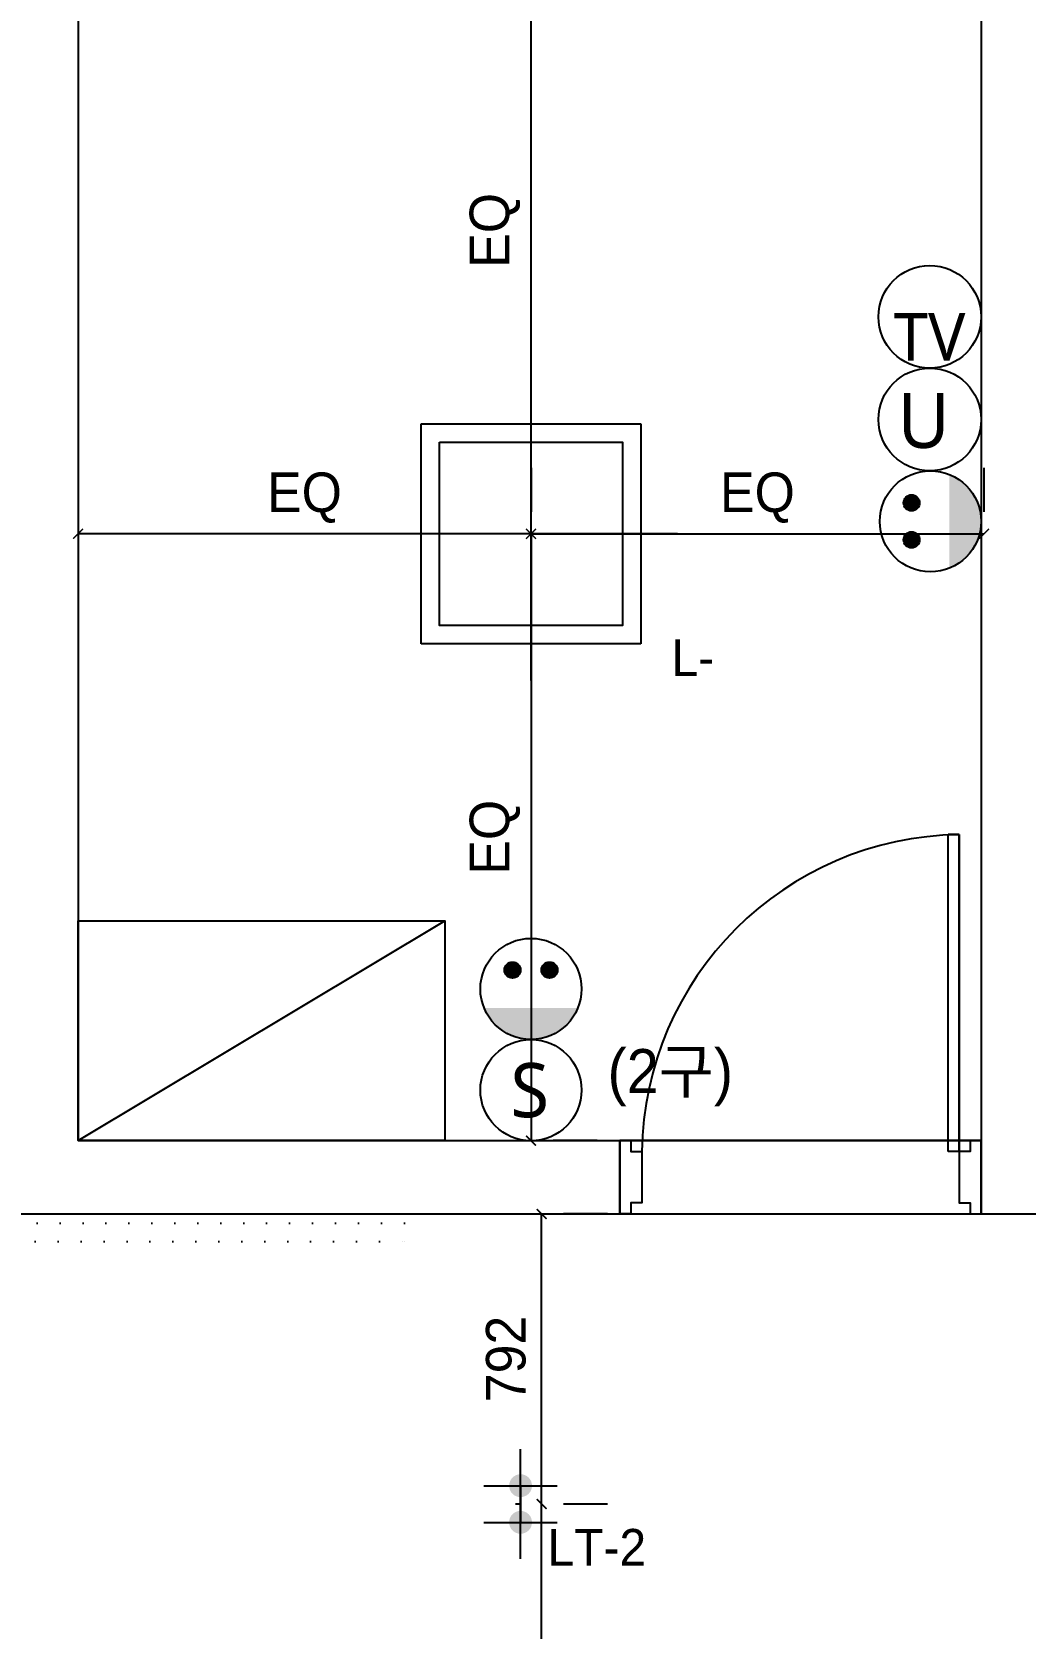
# Model space of a CAD drawing. Header units: inches. Extents: x 4138 to 127072, y -26315 to 43858.
# Drawn here: x 64750 to 67459, y 14713 to 19068 of the extents above; entities that cross this region are included whole.
import ezdxf
from ezdxf.enums import TextEntityAlignment as Align

# ---------------------------------------------------------------- set-up
doc = ezdxf.new("R2010")
doc.units = ezdxf.units.IN
doc.header["$LTSCALE"] = 50
doc.header["$MEASUREMENT"] = 0
doc.linetypes.add('DOT', pattern=[0.25, 0, -0.25])
for name, color, linetype in [('0-LINE', 7, 'Continuous'), ('02-WAL', 2, 'Continuous'), ('04-WIN', 4, 'Continuous'), ('04_FUR', 6, 'Continuous'), ('06-FUR', 6, 'Continuous'), ('06-LIGHT', 4, 'Continuous'), ('07-DIM', 5, 'Continuous'), ('RC-LIGHT', 7, 'Continuous'), ('도면층2', 2, 'Continuous'), ('도면층4', 4, 'Continuous'), ('도면층5', 5, 'Continuous'), ('설비', 7, 'Continuous')]:
    doc.layers.add(name, color=color, linetype=linetype)
doc.styles.add('DH-TEXT', font='')
doc.styles.get("Standard").update_dxf_attribs({"font": 'txt.shx', "bigfont": 'whgtxt.shx'})
doc.styles.add('YOURNAME', font='HY울릉도M.TTF')
doc.styles.add('코레일둥고', font='Korail_Round_Gothic_Medium.ttf')
doc.styles.get('DH-TEXT').set_extended_font_data('HY울릉도L')
doc.dimstyles.new('YOURNAME-60', dxfattribs={"dimscale": 60, "dimtxt": 1.8, "dimasz": 0.9, "dimexe": 1, "dimexo": 3, "dimgap": 0.7, "dimtad": 1, "dimdec": 0, "dimzin": 0, "dimdsep": 46, "dimtxsty": 'YOURNAME', "dimblk": 'ARCHTICK', "dimcen": 0, "dimclrd": 1, "dimclre": 1, "dimclrt": 7, "dimadec": 0, "dimazin": 0, "dimtfac": 1, "dimtdec": 0, "dimtix": 1, "dimtmove": 2, "dimatfit": 3, "dimldrblk": 'ARCHTICK', "dimfxl": 1, "dimtolj": 1, "dimtzin": 0, "dimarcsym": 0})

# ---------------------------------------------------------------- blocks, each defined once
blk = doc.blocks.new('swich')
at = {"layer": '설비', "color": 140}
blk.add_circle((372828.6, -86554.1), 84, dxfattribs=at)
at = {"layer": '설비', "color": 140, "insert": (372858.7, -86509.1), "char_height": 90, "attachment_point": 3}
blk.add_mtext_dynamic_manual_height_columns('{\\fMalgun Gothic|b0|i0|c129|p50;S}', width=143.497, gutter_width=1, heights=[0], dxfattribs=at)
blk = doc.blocks.new('G-101')
at = {"layer": 'RC-LIGHT', "color": 251}
for p, q in [((0, -400), (0, 400)), ((400, 0), (-400, 0))]:
    blk.add_line(p, q, dxfattribs=at)
at = {"layer": 'RC-LIGHT', "color": 7}
for p, q in [((-300, -300), (-300, 300)), ((-300, 300), (300, 300)), ((300, 300), (300, -300)), ((300, -300), (-300, -300))]:
    blk.add_line(p, q, dxfattribs=at)
at = {"layer": 'RC-LIGHT', "color": 1}
blk.add_lwpolyline([(-250, 250), (250, 250), (250, -250), (-250, -250)], close=True, dxfattribs=at)
at = {"layer": 'RC-LIGHT', "style": 'DH-TEXT'}
blk.add_attdef('L-', text='', height=100, dxfattribs=at).set_placement((383.2, -287.8), align=Align.TOP_LEFT)
blk = doc.blocks.new('egoo')
at = {"layer": '설비'}
h = blk.add_hatch(color=140, dxfattribs=at)
edge = h.paths.add_edge_path()
edge.add_arc((1015645.3, 443433.7), 22.3, 0, 360)
h = blk.add_hatch(color=140, dxfattribs=at)
edge = h.paths.add_edge_path()
edge.add_arc((1015747.7, 443433.7), 22.3, 0, 360)
h = blk.add_hatch(color=140, dxfattribs=at)
edge = h.paths.add_edge_path()
edge.add_line((1015826.3, 443329.1), (1015566.6, 443329.1))
edge.add_ellipse((1015696.5, 443381.5), major_axis=(99, 99), ratio=1, start_angle=156.9578, end_angle=293.0422)
at = {"layer": '설비', "color": 140}
for centre, radius in [((1015696.5, 443381.5), 140), ((1015645.3, 443433.7), 22.3), ((1015747.7, 443433.7), 22.3)]:
    blk.add_circle(centre, radius, dxfattribs=at)
blk = doc.blocks.new('FLOOR')
at = {"layer": '02-WAL'}
for p, q in [((43131.7, 46751.3), (43131.7, 42404.3)), ((45594.7, 46751.3), (45594.7, 42204.3)), ((43131.7, 42404.3), (45594.7, 42404.3)), ((44609.7, 42404.3), (44609.7, 42204.3)), ((42889.7, 42204.3), (45794.7, 42204.3))]:
    blk.add_line(p, q, dxfattribs=at)
at = {"layer": '04-WIN'}
blk.add_line((45534.7, 43239.3), (45534.7, 42374.3), dxfattribs=at)
at = {"layer": '도면층2'}
for p, q in [((44609.7, 42404.3), (44609.7, 42204.3)), ((45594.7, 42404.3), (45594.7, 42204.3))]:
    blk.add_line(p, q, dxfattribs=at)
at = {"layer": '도면층4'}
for p, q in [((45534.7, 43239.8), (45504.7, 43239.8)), ((45504.7, 42374.3), (45504.7, 43239.3)), ((45534.7, 42374.3), (45534.7, 43239.8)), ((45594.7, 42404.3), (44609.7, 42404.3)), ((44609.7, 42404.3), (44609.7, 42204.3)), ((45594.7, 42204.3), (45594.7, 42404.3)), ((45594.7, 42404.3), (45594.7, 42204.3)), ((45534.7, 42374.3), (45504.7, 42374.3)), ((44609.7, 42204.3), (45594.7, 42204.3))]:
    blk.add_line(p, q, dxfattribs=at)
for points in [[(44609.7, 42404.3), (44639.7, 42404.3), (44639.7, 42374.3), (44669.7, 42374.3), (44669.7, 42234.3), (44639.7, 42234.3), (44639.7, 42204.3), (44609.7, 42204.3), (44609.7, 42404.3)], [(45594.7, 42404.3), (45564.7, 42404.3), (45564.7, 42374.3), (45534.7, 42374.3), (45534.7, 42234.3), (45564.7, 42234.3), (45564.7, 42204.3), (45594.7, 42204.3), (45594.7, 42404.3)]]:
    blk.add_lwpolyline(points, dxfattribs=at)
at = {"layer": '도면층5'}
blk.add_arc((45546, 42362.9), 876.4, 90.7421, 179.2579, dxfattribs=at)
blk = doc.blocks.new('ERER')
at = {"layer": '04_FUR', "color": 8}
blk.add_lwpolyline([(68931.7, 23984.3), (68931.7, 24584.3), (69931.7, 24584.3), (69931.7, 23984.3), (68931.7, 23984.3), (69931.7, 24584.3)], dxfattribs=at)
at = {"layer": '06-FUR', "color": 8, "linetype": 'DOT', "ltscale": 5}
blk.add_lwpolyline([(68689.7, 23709.3), (69821.7, 23709.3), (69821.7, 23759.3), (68689.7, 23759.3)], close=True, dxfattribs=at)
blk.add_blockref('FLOOR', (25800, -18420))
blk = doc.blocks.new('utp')
at = {"layer": '설비', "color": 140}
blk.add_circle((372927.5, -86920.8), 140, dxfattribs=at)
at = {"layer": '설비', "color": 140, "insert": (372982.3, -87000.6), "char_height": 150, "attachment_point": 9}
blk.add_mtext_dynamic_manual_height_columns('{\\fMalgun Gothic|b0|i0|c129|p50;U}', width=275.64, gutter_width=1, heights=[0], dxfattribs=at)
blk = doc.blocks.new('TV')
at = {"layer": '설비', "color": 140}
blk.add_circle((146226.7, 46947.4), 140, dxfattribs=at)
at = {"layer": '설비', "color": 140, "insert": (146088.1, 46827.7), "char_height": 130, "attachment_point": 7}
blk.add_mtext_dynamic_manual_height_columns('\\pxsm1,qc;{\\fMalgun Gothic|b0|i0|c129|p50;TV}', width=275.64, gutter_width=1, heights=[0], dxfattribs=at)
blk = doc.blocks.new('ghehrth')
at = {"layer": '06-LIGHT'}
h = blk.add_hatch(color=256, dxfattribs=at)
h.dxf.hatch_style = 1
edge = h.paths.add_edge_path()
edge.add_arc((74745, 23106.8), 31.2, 270, 630)
at = {"color": 1, "linetype": 'Continuous'}
for p, q in [((74745, 23006.8), (74745, 23206.8)), ((74645, 23106.8), (74845, 23106.8))]:
    blk.add_line(p, q, dxfattribs=at)
blk = doc.blocks.new('HEY')
at = {"layer": '06-LIGHT', "color": 1}
blk.add_lwpolyline([(66128.5, 14166.8), (66128.5, 14066.8), (66128.5, 14116.8), (66114.3, 14116.8)], dxfattribs=at)
at = {"layer": '06-LIGHT'}
for p in [(-8616.6, -8940), (-8616.6, -9040)]:
    blk.add_blockref('ghehrth', p, dxfattribs=at)
blk = doc.blocks.new('_ARCHTICK')
at = {"color": 0, "linetype": 'ByBlock', "const_width": 0.075}
blk.add_lwpolyline([(-0.25, -0.25), (0.25, 0.25)], dxfattribs=at)
blk = doc.blocks.new('*D518')
at = {"layer": '06-LIGHT', "color": 1, "lineweight": -2, "transparency": 16777216}
for p, q in [((66140.4, 13551.5), (66140.4, 15051.5)), ((66320.4, 15051.5), (66200.4, 15051.5)), ((66320.4, 13551.5), (66200.4, 13551.5))]:
    blk.add_line(p, q, dxfattribs=at)
at = {"layer": 'Defpoints', "color": 0, "transparency": 16777216}
for p in [(66140.4, 15051.5), (66140.4, 15051.5), (66140.4, 13551.5)]:
    blk.add_point(p, dxfattribs=at)
at = {"layer": '06-LIGHT', "color": 1, "lineweight": -2, "transparency": 16777216, "xscale": 54, "yscale": 54, "zscale": 54}
for p, rotation in [((66140.4, 15051.5), 90), ((66140.4, 13551.5), 270)]:
    blk.add_blockref('_ARCHTICK', p, dxfattribs=dict(at, rotation=rotation))
at = {"layer": '06-LIGHT', "color": 7, "transparency": 16777216, "insert": (66042.2, 14301.5), "char_height": 108, "attachment_point": 5, "rotation": 90, "style": 'YOURNAME'}
blk.add_mtext('\\A1;1500', dxfattribs=at)
blk = doc.blocks.new('*D519')
at = {"layer": '06-LIGHT', "color": 1, "lineweight": -2, "transparency": 16777216}
for p, q in [((66140.4, 15051.5), (66140.4, 15843)), ((66320.4, 15843), (66200.4, 15843)), ((66320.4, 15051.5), (66200.4, 15051.5))]:
    blk.add_line(p, q, dxfattribs=at)
at = {"layer": 'Defpoints', "color": 0, "transparency": 16777216}
for p in [(66140.4, 15843), (66140.4, 15843), (66140.4, 15051.5)]:
    blk.add_point(p, dxfattribs=at)
at = {"layer": '06-LIGHT', "color": 1, "lineweight": -2, "transparency": 16777216, "xscale": 54, "yscale": 54, "zscale": 54}
for p, rotation in [((66140.4, 15843), 90), ((66140.4, 15051.5), 270)]:
    blk.add_blockref('_ARCHTICK', p, dxfattribs=dict(at, rotation=rotation))
at = {"layer": '06-LIGHT', "color": 7, "transparency": 16777216, "insert": (66043.2, 15447.2), "char_height": 108, "attachment_point": 5, "rotation": 90, "style": 'YOURNAME'}
blk.add_mtext('\\A1;792', dxfattribs=at)
blk = doc.blocks.new('*D525')
at = {"layer": '07-DIM', "color": 1, "lineweight": -2, "transparency": 16777216}
for p, q in [((66111.4, 17699), (66111.4, 16043)), ((66291.4, 17699), (66171.4, 17699)), ((66291.4, 16043), (66171.4, 16043))]:
    blk.add_line(p, q, dxfattribs=at)
at = {"layer": 'Defpoints', "color": 0, "transparency": 16777216}
for p in [(66111.4, 17699), (66111.4, 16043), (66111.4, 16043)]:
    blk.add_point(p, dxfattribs=at)
at = {"layer": '07-DIM', "color": 1, "lineweight": -2, "transparency": 16777216, "xscale": 54, "yscale": 54, "zscale": 54}
for p, rotation in [((66111.4, 17699), 90), ((66111.4, 16043), 270)]:
    blk.add_blockref('_ARCHTICK', p, dxfattribs=dict(at, rotation=rotation))
at = {"layer": '07-DIM', "color": 7, "transparency": 16777216, "insert": (66012.9, 16871), "char_height": 108, "attachment_point": 5, "rotation": 90, "style": 'YOURNAME'}
blk.add_mtext('\\A1;EQ', dxfattribs=at)
blk = doc.blocks.new('*D526')
at = {"layer": '07-DIM', "color": 1, "lineweight": -2, "transparency": 16777216}
for p, q in [((66111.4, 17699), (66111.4, 19355)), ((66291.4, 19355), (66171.4, 19355)), ((66291.4, 17699), (66171.4, 17699))]:
    blk.add_line(p, q, dxfattribs=at)
at = {"layer": 'Defpoints', "color": 0, "transparency": 16777216}
for p in [(66111.4, 19355), (66111.4, 19355), (66111.4, 17699)]:
    blk.add_point(p, dxfattribs=at)
at = {"layer": '07-DIM', "color": 1, "lineweight": -2, "transparency": 16777216, "xscale": 54, "yscale": 54, "zscale": 54}
for p, rotation in [((66111.4, 19355), 90), ((66111.4, 17699), 270)]:
    blk.add_blockref('_ARCHTICK', p, dxfattribs=dict(at, rotation=rotation))
at = {"layer": '07-DIM', "color": 7, "transparency": 16777216, "insert": (66012.9, 18527), "char_height": 108, "attachment_point": 5, "rotation": 90, "style": 'YOURNAME'}
blk.add_mtext('\\A1;EQ', dxfattribs=at)
blk = doc.blocks.new('*D527')
at = {"layer": '07-DIM', "color": 1, "lineweight": -2, "transparency": 16777216}
for p, q in [((64875.9, 17879), (64875.9, 17759)), ((66111.4, 17879), (66111.4, 17759)), ((66111.4, 17699), (64875.9, 17699))]:
    blk.add_line(p, q, dxfattribs=at)
at = {"layer": 'Defpoints', "color": 0, "transparency": 16777216}
for p in [(64875.9, 17699), (64875.9, 17699), (66111.4, 17699)]:
    blk.add_point(p, dxfattribs=at)
at = {"layer": '07-DIM', "color": 1, "lineweight": -2, "transparency": 16777216, "xscale": 54, "yscale": 54, "zscale": 54, "rotation": 180}
blk.add_blockref('_ARCHTICK', (64875.9, 17699), dxfattribs=at)
at = {"layer": '07-DIM', "color": 1, "lineweight": -2, "transparency": 16777216, "xscale": 54, "yscale": 54, "zscale": 54}
blk.add_blockref('_ARCHTICK', (66111.4, 17699), dxfattribs=at)
at = {"layer": '07-DIM', "color": 7, "transparency": 16777216, "insert": (65493.6, 17797.4), "char_height": 108, "attachment_point": 5, "style": 'YOURNAME'}
blk.add_mtext('\\A1;EQ', dxfattribs=at)
blk = doc.blocks.new('*D528')
at = {"layer": '07-DIM', "color": 1, "lineweight": -2, "transparency": 16777216}
for p, q in [((66111.4, 17879), (66111.4, 17759)), ((67346.9, 17879), (67346.9, 17759)), ((66111.4, 17699), (67346.9, 17699))]:
    blk.add_line(p, q, dxfattribs=at)
at = {"layer": 'Defpoints', "color": 0, "transparency": 16777216}
for p in [(66111.4, 17699), (67346.9, 17699), (67346.9, 17699)]:
    blk.add_point(p, dxfattribs=at)
at = {"layer": '07-DIM', "color": 1, "lineweight": -2, "transparency": 16777216, "xscale": 54, "yscale": 54, "zscale": 54, "rotation": 180}
blk.add_blockref('_ARCHTICK', (66111.4, 17699), dxfattribs=at)
at = {"layer": '07-DIM', "color": 1, "lineweight": -2, "transparency": 16777216, "xscale": 54, "yscale": 54, "zscale": 54}
blk.add_blockref('_ARCHTICK', (67346.9, 17699), dxfattribs=at)
at = {"layer": '07-DIM', "color": 7, "transparency": 16777216, "insert": (66729.1, 17797.4), "char_height": 108, "attachment_point": 5, "style": 'YOURNAME'}
blk.add_mtext('\\A1;EQ', dxfattribs=at)

msp = doc.modelspace()

# ---------------------------------------------------------------- linework, layer by layer
at = {"layer": '06-LIGHT'}
msp.add_line((67338.9, 15843), (69468.9, 15843), dxfattribs=at)

# ---------------------------------------------------------------- block references
at = {"layer": '0-LINE'}
msp.add_blockref('ERER', (-4055.8, -7941.3), dxfattribs=at)
at = {"layer": '06-LIGHT'}
msp.add_blockref('HEY', (-45.5, 934.7), dxfattribs=at)
at = {"layer": 'RC-LIGHT'}
msp.add_blockref('TV', (-79027.7, -28656.4), dxfattribs=at)
msp.add_blockref('G-101', (66111.4, 17699), dxfattribs=at).add_auto_attribs({'L-': 'L-'})
at = {"layer": '설비', "color": 253, "true_color": 0x95d0ad}
msp.add_blockref('utp', (-305728.5, 104931.8), dxfattribs=at)
at = {"layer": '설비', "color": 253, "true_color": 0x95d0ad, "xscale": 0.9857143043153587, "yscale": 0.9857143043153587, "zscale": 0.9857143043153587, "rotation": 90}
msp.add_blockref('egoo', (504248.4, -983453.6), dxfattribs=at)
at = {"layer": '설비', "color": 253, "true_color": 0x95d0ad, "xscale": 0.9857143043153587, "yscale": 0.9857143043153587, "zscale": 0.9857143043153587}
msp.add_blockref('egoo', (-935075.2, -420590.5), dxfattribs=at)
at = {"layer": '설비', "color": 140, "xscale": 1.642857142857179, "yscale": 1.642857142857179, "zscale": 1.642857142857179}
msp.add_blockref('swich', (-546392.8, 158376.9), dxfattribs=at)

# ---------------------------------------------------------------- texts
at = {"layer": 'RC-LIGHT', "color": 140, "style": '코레일둥고'}
msp.add_text('(2구)', height=120, dxfattribs=at).set_placement((66320.1, 16292.9), align=Align.TOP_LEFT)
at = {"layer": '설비', "color": 30, "style": '코레일둥고'}
msp.add_text('LT-2', height=100, dxfattribs=at).set_placement((66156.4, 14983.4), align=Align.TOP_LEFT)

# ---------------------------------------------------------------- dimensions: what is measured, and where the dimension line sits
at = {"layer": '06-LIGHT'}
for base, p1, p2, picture, middle in [((66140.3935745, 15842.9536893), (66140.3935745, 15051.4536893), (66140.3935745, 15842.9536893), '*D519', (66043.1712043, 15447.2036893)), ((66140.4, 15051.5), (66140.4, 13551.5), (66140.4, 15051.5), '*D518', (66042.2, 14301.5))]:
    dim = msp.add_linear_dim(base=base, p1=p1, p2=p2, angle=90, dimstyle='YOURNAME-60', override={"dimfxl": 1.25}, dxfattribs=at)
    dim.commit()
    dim.dimension.update_dxf_attribs({"geometry": picture, "text_midpoint": middle})
at = {"layer": '07-DIM'}
for base, p2, angle, picture, middle in [((66111.4, 19355), (66111.4, 19355), 90, '*D526', (66012.9, 18527)), ((67346.9, 17699), (67346.9, 17699), 180, '*D528', (66729.1, 17797.4)), ((66111.4, 16043), (66111.4, 16043), 90, '*D525', (66012.9, 16871))]:
    dim = msp.add_linear_dim(base=base, p1=(66111.4, 17699), p2=p2, angle=angle, text='EQ', dimstyle='YOURNAME-60', dxfattribs=at)
    dim.commit()
    dim.dimension.update_dxf_attribs({"geometry": picture, "text_midpoint": middle})
dim = msp.add_linear_dim(base=(64875.9, 17699), p1=(66111.4, 17699), p2=(64875.9, 17699), text='EQ', dimstyle='YOURNAME-60', dxfattribs=at)
dim.commit()
dim.dimension.update_dxf_attribs({"geometry": '*D527', "text_midpoint": (65493.6, 17797.4)})

doc.saveas('drawing.dxf')
